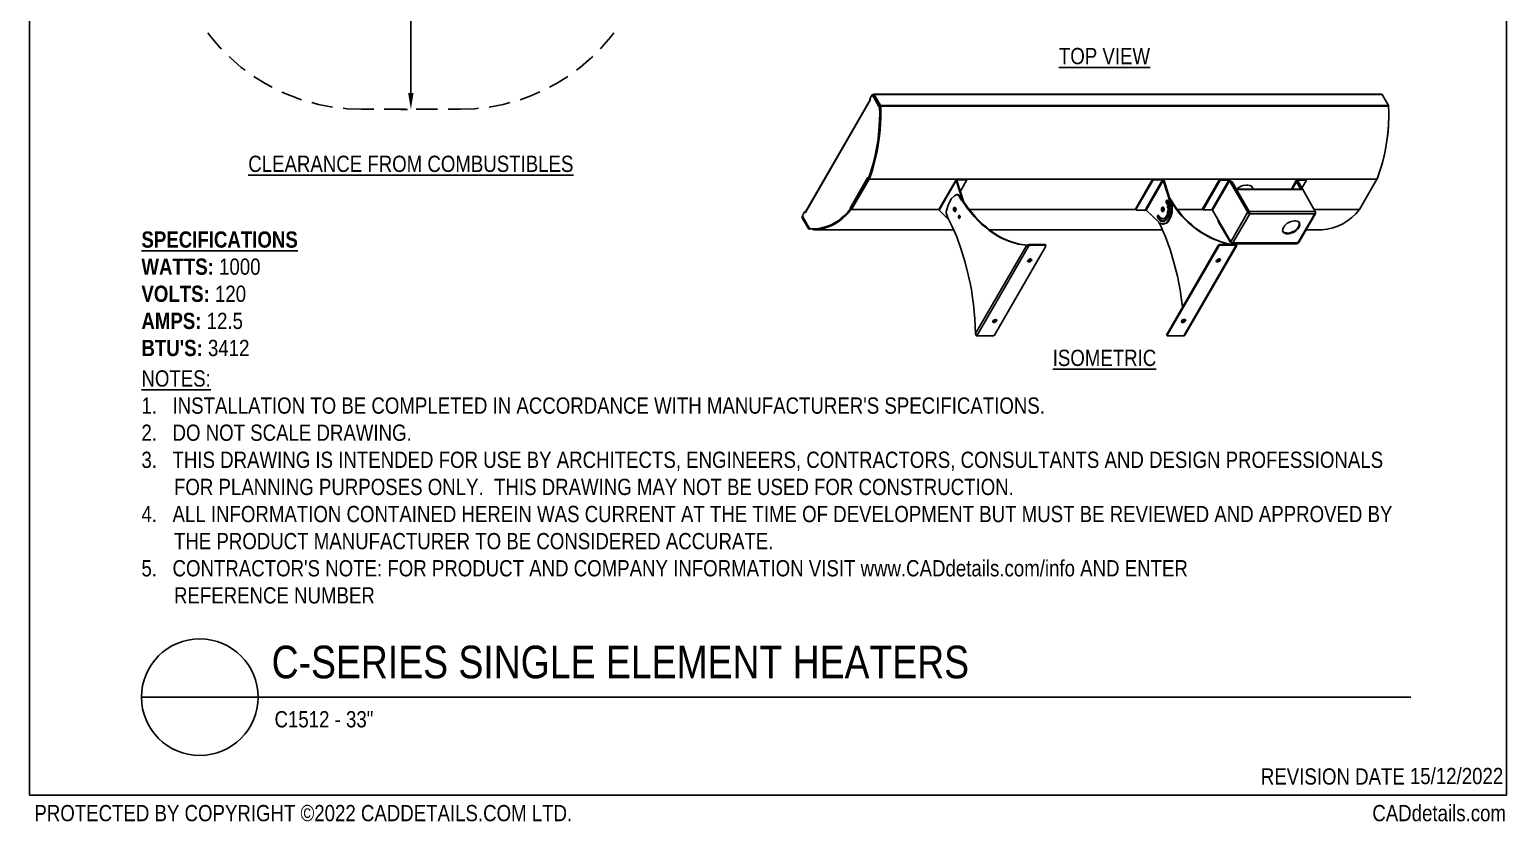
# Model space of a CAD drawing. Extents: x 0 to 216, y -4 to 280.
# Drawn here: x 0 to 216, y -3.9 to 112 of the extents above; entities that cross this region are included whole.
import ezdxf

# ---------------------------------------------------------------- set-up
doc = ezdxf.new("R2010")
doc.units = 0
doc.header["$LTSCALE"] = 10
doc.header["$MEASUREMENT"] = 0
doc.header["$PDMODE"] = 35
doc.layers.get('0').update_dxf_attribs({"linetype": 'CONTINUOUS'})
doc.layers.get('Defpoints').update_dxf_attribs({"linetype": 'CONTINUOUS'})
doc.layers.add('5056-LOGO$0$CADdetails-1-ANNO', color=41, linetype='CONTINUOUS', lineweight=5)
for name, color, linetype in [('5056-LOGO$0$CADdetails-7-FRAME', 7, 'CONTINUOUS'), ('5056-LOGO$0$CADdetails-7-VERYFINE', 7, 'CONTINUOUS'), ('CADdetails-1-FINE', 1, 'CONTINUOUS'), ('CADdetails-11-VERYFINE', 11, 'CONTINUOUS'), ('CADdetails-2-FINELIGHT', 2, 'CONTINUOUS'), ('CADdetails-7-FRAME', 7, 'CONTINUOUS'), ('CADdetails-7-VERYFINE', 7, 'CONTINUOUS'), ('CADdetails-9-EXTRAFINE', 9, 'CONTINUOUS')]:
    doc.layers.add(name, color=color, linetype=linetype)
doc.styles.add('5056-LOGO$0$CADdetails-DIMENSIONS', font='ARIALN.TTF', dxfattribs={"height": 2.38})
doc.styles.add('5056-LOGO$0$CADdetails-NOTES', font='ARIALN.TTF', dxfattribs={"height": 2.38})
doc.styles.add('CADdetails-DETAILTITLE', font='ARIALN.TTF', dxfattribs={"height": 4.77})
doc.styles.add('CADdetails-DIMENSIONS', font='ARIALN.TTF', dxfattribs={"height": 2.38})
doc.styles.add('CADdetails-NOTES', font='ARIALN.TTF', dxfattribs={"height": 2.38})
doc.dimstyles.new('CADdetails-LEADER', dxfattribs={"dimtxt": 2.38, "dimasz": 2.38, "dimexe": 0.5, "dimexo": 1.5, "dimgap": 1, "dimtad": 0, "dimzin": 0, "dimdsep": 46, "dimtxsty": 'CADdetails-DIMENSIONS', "dimcen": 1, "dimclrd": 256, "dimclre": 256, "dimclrt": 256, "dimadec": 0, "dimazin": 0, "dimtfac": 1, "dimtdec": 4, "dimtofl": 0, "dimtmove": 0, "dimatfit": 3, "dimfxl": 1, "dimtolj": 1, "dimtzin": 0, "dimarcsym": 0})

# ---------------------------------------------------------------- blocks, each defined once
blk = doc.blocks.new('5056-LOGO')
at = {"layer": '5056-LOGO$0$CADdetails-7-VERYFINE'}
h = blk.add_hatch(color=256, dxfattribs=at)
h.dxf.hatch_style = 1
h.set_gradient(color1=(14, 15, 17), color2=(14, 15, 17), tint=1)
h.paths.add_polyline_path([(29.04, 258.74), (27.45, 258.74), (27.45, 250.07), (29.04, 250.07)])
h.paths.add_polyline_path([(33.81, 258.91), (33.81, 250.07), (35.4, 250.07), (35.4, 255.39), (40.96, 249.92), (40.96, 258.74), (39.36, 258.74), (39.36, 253.45)])
h.paths.add_polyline_path([(50.75, 255.29), (47.26, 255.29), (47.26, 257.22), (52.27, 257.22), (52.27, 258.74), (45.66, 258.74), (45.66, 250.07), (47.26, 250.07), (47.26, 253.81), (50.75, 253.81)])
h.paths.add_polyline_path([(178.97, 0.67), (215.66, 0.67), (215.66, 4.36), (178.97, 4.36)], flags=9)
h.paths.add_polyline_path([(148.37, 235.76), (187.87, 235.76), (187.87, 240.68), (148.37, 240.68)], flags=9)
h.paths.add_polyline_path([(142.22, 239.51), (193.4, 239.51), (193.4, 272.91), (142.22, 272.91)], flags=9)
at = {"layer": '5056-LOGO$0$CADdetails-7-FRAME'}
blk.add_lwpolyline([(0, 280), (216, 280), (216, 0), (0, 0)], close=True, dxfattribs=at)
at = {"layer": '5056-LOGO$0$CADdetails-1-ANNO', "char_height": 2.38, "attachment_point": 1}
for s, width, gutter_width, insert, style in [('REVISION DATE', 24.5006, 11.9, (180.08, 3.91), '5056-LOGO$0$CADdetails-NOTES'), ('15/12/2022', 13.6761, 23.85, (201.88, 3.98), '5056-LOGO$0$CADdetails-DIMENSIONS')]:
    blk.add_mtext_dynamic_manual_height_columns(s, width=width, gutter_width=gutter_width, heights=[0], dxfattribs=dict(at, insert=insert, style=style))
at = {"layer": '5056-LOGO$0$CADdetails-1-ANNO', "char_height": 2.38, "attachment_point": 1, "style": '5056-LOGO$0$CADdetails-NOTES'}
for s, insert, width in [('PROTECTED BY COPYRIGHT ©2022 CADDETAILS.COM LTD.', (0.71, -1.45), 82.1295), ('\\pi0.60629;CADdetails.com', (195.78, -1.45), 19.846)]:
    blk.add_mtext(s, dxfattribs=dict(at, insert=insert, width=width))
blk = doc.blocks.new('*D15')
at = {"layer": 'CADdetails-7-VERYFINE', "lineweight": -2, "transparency": 16777216}
for p, q in [((54.35, 156.68), (55.27, 156.68)), ((55.77, 154.3), (55.77, 141.46)), ((55.77, 102.72), (55.77, 115.57)), ((54.31, 100.34), (55.27, 100.34))]:
    blk.add_line(p, q, dxfattribs=at)
at = {"layer": 'CADdetails-7-VERYFINE', "transparency": 16777216}
for points in [[(55.37, 154.3), (56.16, 154.3), (55.77, 156.68)], [(55.37, 102.72), (56.16, 102.72), (55.77, 100.34)]]:
    blk.add_solid(points, dxfattribs=at)
at = {"layer": 'Defpoints', "color": 0, "transparency": 16777216}
for p in [(55.85, 156.68), (55.77, 100.34), (55.81, 100.34)]:
    blk.add_point(p, dxfattribs=at)
at = {"layer": 'CADdetails-7-VERYFINE', "transparency": 16777216, "insert": (55.77, 128.51), "char_height": 2.38, "attachment_point": 5, "rotation": 90, "style": 'CADdetails-DIMENSIONS'}
blk.add_mtext('\\A1;MIN. 36" IN FRONT \\POF HEATER', dxfattribs=at)

msp = doc.modelspace()

# ---------------------------------------------------------------- linework, layer by layer
at = {"layer": 'CADdetails-11-VERYFINE'}
for points in [[(26.06, 111.546), (26.517, 110.965), (27.886, 109.347), (28.093, 109.181)], [(83.479, 109.181), (83.645, 109.389), (85.014, 110.965), (85.47, 111.546)], [(29.172, 108.061), (29.379, 107.895), (30.956, 106.485), (31.537, 106.07)], [(79.994, 106.07), (80.575, 106.526), (82.151, 107.895), (82.359, 108.061)], [(32.823, 105.157), (34.441, 104.12), (35.478, 103.581)], [(76.053, 103.581), (77.09, 104.12), (78.708, 105.157)], [(36.888, 102.875), (38.258, 102.295), (39.793, 101.755)], [(71.738, 101.755), (73.314, 102.295), (74.642, 102.917)], [(41.286, 101.34), (42.282, 101.05), (44.315, 100.677)], [(45.891, 100.511), (46.431, 100.428), (48.546, 100.345), (50.33, 100.345)], [(51.865, 100.345), (54.977, 100.345)], [(56.553, 100.345), (59.665, 100.345)], [(61.2, 100.345), (63.025, 100.345), (65.1, 100.428), (65.681, 100.511)], [(67.216, 100.677), (69.29, 101.05), (70.244, 101.34)]]:
    msp.add_lwpolyline(points, dxfattribs=at)
at = {"layer": 'CADdetails-2-FINELIGHT'}
msp.add_line((16.364, 14.322), (202.01, 14.322), dxfattribs=at)
msp.add_circle((24.891, 14.322), 8.527, dxfattribs=at)
at = {"layer": 'CADdetails-7-FRAME'}
msp.add_lwpolyline([(0, 280), (216, 280), (216, 0), (0, 0)], close=True, dxfattribs=at)
at = {"layer": 'CADdetails-9-EXTRAFINE'}
for p, q in [((122.901, 101.874), (122.984, 101.708)), ((176.461, 88.723), (176.295, 88.723)), ((176.586, 88.681), (185.879, 88.681)), ((135.513, 87.852), (135.804, 87.852)), ((113.483, 85.321), (113.359, 85.321)), ((166.297, 84.823), (166.546, 84.823)), ((115.516, 82.873), (114.023, 82.873)), ((165.591, 84.035), (165.757, 84.035))]:
    msp.add_line(p, q, dxfattribs=at)
for points in [[(115.143, 82.873), (115.682, 82.956), (116.222, 83.081), (116.719, 83.247), (117.259, 83.454), (118.254, 84.035), (118.711, 84.408), (119.209, 84.823), (119.665, 85.279), (120.08, 85.777), (120.038, 85.902), (122.569, 90.341), (122.652, 90.175), (122.943, 90.963), (123.191, 91.751), (123.44, 92.581), (123.648, 93.411), (123.98, 95.153), (124.104, 96.025), (124.27, 97.85), (124.353, 99.676), (124.312, 100.588), (124.229, 100.754), (123.316, 102.331), (123.316, 102.289), (123.233, 102.455), (122.901, 101.874), (122.984, 101.708), (122.984, 101.667), (122.943, 101.667), (113.483, 85.238), (113.359, 85.321), (113.027, 84.74), (113.11, 84.616), (113.981, 83.039), (113.981, 83.081), (114.106, 82.873)], [(113.483, 85.321), (122.943, 101.75), (122.984, 101.791)], [(123.233, 102.455), (123.316, 102.455), (123.357, 102.372), (123.399, 102.414), (123.357, 102.497), (123.316, 102.414)], [(123.482, 102.414), (123.399, 102.414)], [(123.44, 102.538), (197.744, 102.538)], [(123.523, 102.497), (197.827, 102.497), (198.74, 100.92), (124.436, 100.92), (123.523, 102.497), (123.482, 102.414), (124.395, 100.879), (124.436, 100.92)], [(124.312, 100.588), (124.395, 100.588), (124.395, 98.763), (124.353, 97.85), (124.187, 96.025), (124.063, 95.153), (123.731, 93.411), (123.523, 92.581), (123.274, 91.751), (123.025, 90.963), (122.735, 90.175), (122.652, 90.175)], [(198.74, 100.796), (124.395, 100.796), (124.436, 99.924), (124.436, 99.095), (124.353, 97.352), (124.27, 96.523), (124.021, 94.863), (123.689, 93.204), (123.482, 92.457), (123.233, 91.668), (122.984, 90.922), (122.735, 90.216), (122.777, 90.133), (197.08, 90.133), (197.578, 91.627), (197.827, 92.415), (198.035, 93.204), (198.201, 93.992), (198.366, 94.822), (198.615, 96.481), (198.698, 97.352), (198.781, 99.095), (198.781, 99.924), (198.74, 100.796)], [(122.777, 90.133), (123.067, 90.88), (123.316, 91.627), (123.731, 93.204), (123.897, 93.992), (124.063, 94.822), (124.312, 96.481), (124.395, 97.352), (124.478, 99.095), (124.478, 100.796)], [(124.395, 100.588), (124.312, 100.754), (124.229, 100.754)], [(120.163, 85.777), (122.735, 90.175), (122.777, 90.133), (120.204, 85.694)], [(133.024, 85.57), (132.982, 85.653), (132.982, 85.694), (135.513, 90.05)], [(134.393, 84.242), (133.024, 85.57), (135.513, 89.926), (136.426, 87.063)], [(135.721, 90.009), (135.638, 90.133), (135.555, 90.092), (135.513, 90.05), (135.513, 89.926), (135.638, 89.926), (136.633, 86.773), (136.675, 86.731)], [(135.721, 90.009), (135.638, 89.926)], [(135.638, 89.926), (135.638, 89.968), (135.679, 90.009), (136.965, 90.009)], [(137.048, 89.926), (136.135, 88.349)], [(136.965, 90.009), (136.924, 90.133)], [(136.965, 90.092), (137.048, 90.009)], [(163.144, 85.611), (165.716, 90.009)], [(165.757, 90.009), (164.43, 90.009), (164.388, 90.133)], [(165.633, 90.133), (165.799, 90.05), (165.923, 89.926)], [(165.633, 90.133), (165.716, 90.009)], [(165.757, 90.009), (165.757, 89.968), (165.799, 89.968), (165.799, 89.926), (165.923, 89.926), (166.919, 86.773)], [(175.382, 89.968), (174.138, 89.968), (171.649, 85.653), (171.566, 85.777), (174.055, 90.092), (174.138, 89.968)], [(174.055, 90.092), (175.341, 90.092), (175.382, 89.968), (172.893, 85.653), (171.649, 85.653)], [(178.121, 85.238), (175.673, 80.965), (173.018, 85.57), (175.507, 89.885), (178.162, 85.279), (178.121, 85.238), (178.245, 85.238), (178.287, 85.279)], [(178.162, 85.279), (178.287, 85.279), (175.631, 89.885), (175.507, 89.885)], [(176.337, 88.723), (175.756, 89.719), (175.88, 89.719), (176.461, 88.723)], [(176.503, 88.598), (186.211, 88.598), (188.036, 85.404), (178.37, 85.404), (178.287, 85.279), (176.461, 88.474), (176.503, 88.598), (178.37, 85.404)], [(176.503, 88.681), (176.71, 88.806), (176.959, 88.972), (177.208, 89.096), (177.457, 89.179), (177.955, 89.262), (178.162, 89.262), (178.37, 89.221), (178.536, 89.179), (178.701, 89.096), (178.826, 88.972), (178.826, 88.889), (178.992, 88.681)], [(176.544, 88.681), (176.586, 88.64)], [(176.627, 88.598), (176.586, 88.64), (176.586, 88.681)], [(176.669, 88.681), (176.669, 88.64), (176.71, 88.64), (176.71, 88.598)], [(184.551, 88.681), (185.298, 90.009)], [(184.634, 88.681), (185.339, 89.885)], [(184.676, 88.681), (185.298, 89.719)], [(185.879, 88.681), (185.879, 88.723), (186.003, 88.723), (185.422, 89.719), (185.298, 89.719), (185.879, 88.723)], [(186.211, 88.598), (185.464, 89.885), (185.339, 89.885), (186.086, 88.598)], [(186.086, 88.806), (186.75, 89.968), (185.505, 89.968), (185.422, 90.092), (186.667, 90.092), (186.75, 89.968)], [(185.505, 89.968), (185.464, 89.885)], [(185.837, 88.681), (185.879, 88.723)], [(138.334, 67.523), (138.251, 69.68), (138.168, 70.717), (138.044, 71.796), (137.919, 72.833), (137.753, 73.912), (137.546, 74.908), (137.339, 75.945), (136.841, 77.936), (136.26, 79.845), (135.596, 81.67), (135.223, 82.541), (134.849, 83.371), (134.31, 84.45), (134.186, 84.74), (134.144, 84.906), (134.103, 85.031), (134.061, 85.196), (134.061, 85.362), (134.31, 86.192), (134.434, 86.566), (134.642, 86.897), (134.808, 87.229), (135.264, 87.686), (135.513, 87.852)], [(135.555, 87.893), (135.721, 87.893)], [(135.721, 87.852), (135.804, 87.769), (135.887, 87.686), (136.052, 87.478), (136.177, 87.271), (136.675, 86.566), (137.131, 85.902), (137.671, 85.238), (138.168, 84.657), (138.708, 84.076), (139.247, 83.537), (139.828, 83.081), (140.367, 82.624), (140.948, 82.209), (141.529, 81.836), (142.151, 81.504), (142.732, 81.255), (143.354, 81.006), (143.977, 80.799), (144.599, 80.633), (145.844, 80.467), (145.968, 80.467), (146.051, 80.508), (146.175, 80.55), (146.217, 80.467), (148.582, 80.467), (148.499, 80.55), (146.175, 80.55)], [(135.804, 87.852), (135.887, 87.81), (135.97, 87.727), (136.011, 87.644), (136.177, 87.478), (136.301, 87.271)], [(145.968, 80.467), (144.723, 80.633), (144.101, 80.799), (143.479, 81.006), (142.856, 81.255), (142.276, 81.504), (141.653, 81.836), (141.072, 82.209), (140.492, 82.624), (139.952, 83.081), (139.371, 83.537), (138.832, 84.076), (138.293, 84.657), (137.795, 85.238), (137.256, 85.902), (136.799, 86.566), (136.301, 87.271), (136.177, 87.271)], [(166.836, 86.773), (166.919, 86.773), (167.085, 86.192), (167.085, 85.238), (167.002, 84.948), (166.961, 84.699), (166.836, 84.408), (166.587, 83.993), (166.463, 83.827), (166.297, 83.703), (166.131, 83.62), (165.923, 83.578), (165.84, 83.537), (165.716, 83.537)], [(166.795, 87.271), (166.836, 87.271)], [(176.503, 88.349), (176.503, 88.391)], [(113.11, 84.616), (113.069, 84.657)], [(113.981, 82.956), (113.11, 84.491)], [(113.442, 85.321), (113.483, 85.238)], [(119.748, 85.279), (120.163, 85.777), (120.204, 85.694), (119.789, 85.196), (119.333, 84.782), (118.918, 84.367), (118.462, 84.035), (117.964, 83.703), (117.508, 83.454), (117.01, 83.205), (116.553, 83.039), (116.056, 82.873), (115.558, 82.79), (114.562, 82.707), (115.558, 82.79), (114.064, 82.873), (114.562, 82.832), (115.06, 82.832), (115.558, 82.873), (116.056, 82.998), (116.512, 83.122), (117.508, 83.537), (118.42, 84.118), (119.333, 84.865)], [(119.748, 85.279), (119.292, 84.823), (118.794, 84.408), (118.296, 84.035)], [(118.877, 84.45), (118.835, 84.45)], [(119.043, 84.574), (119.001, 84.574)], [(120.08, 85.777), (120.163, 85.777)], [(133.024, 85.694), (120.204, 85.694)], [(135.513, 85.694), (135.389, 85.694)], [(136.094, 84.657), (136.052, 84.616), (136.052, 84.574), (135.97, 84.574)], [(136.052, 84.616), (135.97, 84.616)], [(161.775, 85.694), (137.422, 85.694)], [(161.816, 85.653), (161.775, 85.736)], [(163.31, 85.57), (163.268, 85.611)], [(165.426, 84.408), (165.384, 84.45), (165.384, 84.533), (165.343, 84.574), (165.218, 84.574), (165.218, 84.699), (165.177, 84.782), (165.135, 84.823), (165.011, 84.823), (164.969, 84.74), (164.969, 84.491), (165.011, 84.408), (165.052, 84.367), (165.26, 84.367)], [(165.26, 84.367), (165.26, 84.325), (165.135, 84.325)], [(165.135, 84.367), (165.135, 84.284), (165.177, 84.242), (165.177, 84.201), (165.26, 84.118), (165.301, 84.118), (165.343, 84.159), (165.343, 84.118), (165.508, 84.118)], [(165.426, 84.408), (165.55, 84.408)], [(165.799, 84.325), (165.591, 84.325), (165.591, 84.367), (165.508, 84.45), (165.467, 84.408)], [(165.55, 85.57), (165.633, 85.404), (165.716, 85.362), (165.799, 85.404), (165.84, 85.445), (165.882, 85.528), (165.923, 85.653), (165.923, 85.777), (165.882, 85.902), (165.84, 85.985), (165.757, 86.026), (165.716, 86.026), (165.633, 85.985), (165.55, 85.819), (165.55, 85.57)], [(165.799, 86.026), (165.799, 85.985), (165.716, 85.943), (165.674, 85.819), (165.674, 85.57)], [(165.716, 85.487), (165.799, 85.404), (165.757, 85.404), (165.674, 85.57)], [(165.799, 85.694), (165.923, 85.694)], [(165.799, 84.325), (165.799, 84.367)], [(166.172, 84.408), (165.965, 84.408), (165.965, 84.45), (165.84, 84.325), (165.965, 84.325)], [(166.338, 84.616), (166.338, 84.574), (166.131, 84.574), (166.089, 84.533), (166.089, 84.491), (166.048, 84.45), (166.048, 84.408)], [(166.338, 84.367), (166.297, 84.325), (166.297, 84.201), (166.214, 84.118), (166.131, 84.118), (166.131, 84.159)], [(166.214, 84.574), (166.214, 84.616), (166.255, 84.657), (166.255, 84.782), (166.297, 84.782), (166.297, 84.823)], [(166.214, 84.616), (166.338, 84.616), (166.38, 84.657)], [(166.338, 84.367), (166.421, 84.367)], [(166.38, 84.823), (166.38, 84.865), (166.504, 84.865), (166.504, 84.823)], [(166.38, 84.782), (166.421, 84.782), (166.421, 84.823)], [(166.421, 84.823), (166.38, 84.74)], [(166.38, 84.782), (166.38, 84.45), (166.421, 84.408)], [(166.629, 85.031), (166.629, 84.74), (166.587, 84.74), (166.546, 84.699), (166.504, 84.699), (166.504, 84.491), (166.421, 84.408), (166.421, 84.367)], [(166.463, 86.275), (166.587, 86.275)], [(166.463, 86.234), (166.587, 86.234)], [(166.463, 85.196), (166.587, 85.196)], [(166.463, 85.155), (166.587, 85.155)], [(166.546, 85.528), (166.67, 85.528)], [(166.587, 84.74), (166.546, 84.823)], [(171.607, 85.694), (167.956, 85.694)], [(187.995, 85.031), (185.505, 80.799), (175.963, 80.799), (178.453, 85.031)], [(188.036, 85.031), (178.37, 85.031), (178.37, 85.072), (178.287, 85.155)], [(188.078, 85.113), (185.63, 80.84)], [(187.87, 85.694), (194.508, 85.694)], [(188.078, 85.362), (188.119, 85.279), (188.078, 85.279)], [(114.023, 83.039), (113.981, 83.039)], [(135.14, 82.707), (114.687, 82.707)], [(117.84, 83.744), (117.3, 83.454), (116.802, 83.247), (116.305, 83.081), (115.765, 82.956), (115.226, 82.873)], [(165.674, 82.707), (140.367, 82.707)], [(165.177, 83.786), (165.384, 83.371), (165.757, 82.541), (166.131, 81.67), (166.795, 79.845), (167.375, 77.936), (167.873, 75.945), (168.081, 74.908), (168.288, 73.912), (168.413, 72.833), (168.579, 71.796), (168.62, 71.34)], [(165.384, 84.118), (165.384, 84.035), (165.467, 83.952), (165.508, 83.952), (165.591, 84.035)], [(165.633, 84.035), (165.633, 83.952), (165.674, 83.952), (165.716, 83.91), (165.757, 83.91), (165.799, 83.952), (165.84, 83.952), (165.84, 84.035)], [(165.84, 84.035), (166.006, 84.035)], [(165.882, 84.035), (165.882, 83.993), (165.923, 83.952), (166.006, 83.952), (166.048, 83.993), (166.048, 84.035), (166.089, 84.076), (166.089, 84.159), (166.255, 84.159)], [(166.006, 84.035), (166.006, 83.993)], [(173.889, 84.035), (173.847, 83.952)], [(173.847, 83.952), (175.59, 80.965)], [(184.178, 82.126), (183.763, 82.126), (183.597, 82.168), (183.473, 82.251), (183.39, 82.334), (183.307, 82.458), (183.265, 82.624), (183.348, 82.956), (183.431, 83.122), (183.555, 83.288), (183.887, 83.62), (184.095, 83.744), (184.344, 83.869), (184.551, 83.952), (184.759, 83.993), (185.008, 84.035), (185.173, 84.035), (185.381, 83.993), (185.505, 83.952), (185.63, 83.869), (185.713, 83.744), (185.754, 83.62), (185.796, 83.454), (185.754, 83.288), (185.671, 83.122), (185.422, 82.79), (185.256, 82.624), (185.049, 82.458), (184.842, 82.334), (184.634, 82.251), (184.385, 82.168), (184.178, 82.126)], [(141.114, 67.274), (148.623, 80.342)], [(148.582, 80.508), (148.665, 80.425)], [(168.827, 67.191), (176.461, 80.467)], [(176.503, 80.467), (174.138, 80.467), (174.055, 80.55), (176.42, 80.55), (176.461, 80.467)], [(175.631, 81.048), (175.59, 80.965)], [(176.129, 80.799), (176.046, 80.674), (185.381, 80.674), (185.422, 80.799)], [(176.42, 80.508), (176.503, 80.425)], [(176.461, 80.467), (176.544, 80.425), (176.503, 80.425)], [(176.503, 80.467), (176.503, 80.425)], [(185.588, 80.799), (185.547, 80.757)], [(146.466, 78.351), (146.507, 78.434)], [(141.446, 69.556), (141.363, 69.307), (141.28, 69.224), (141.155, 69.182), (141.072, 69.141), (140.948, 69.141), (140.907, 69.182), (140.865, 69.265), (140.865, 69.348), (140.948, 69.431), (141.114, 69.556), (141.321, 69.597), (141.404, 69.597), (141.446, 69.556)], [(141.404, 69.597), (141.404, 69.556), (141.363, 69.473)], [(168.537, 69.473), (168.662, 69.556), (168.745, 69.597), (168.952, 69.597), (169.035, 69.556), (169.035, 69.431), (168.993, 69.348), (168.827, 69.182), (168.703, 69.141), (168.579, 69.141), (168.496, 69.182), (168.454, 69.224), (168.454, 69.307), (168.537, 69.473)], [(168.786, 69.597), (168.786, 69.348)], [(166.38, 67.191), (166.338, 67.315)]]:
    msp.add_lwpolyline(points, dxfattribs=at)
for points in [[(164.181, 90.009), (161.775, 85.819), (161.816, 85.694), (164.264, 89.926)], [(163.31, 85.57), (165.135, 83.827), (165.301, 83.703), (165.467, 83.62), (165.633, 83.578), (165.799, 83.578), (166.006, 83.62), (166.172, 83.703), (166.338, 83.827), (166.463, 83.993), (166.629, 84.201), (166.712, 84.408), (166.836, 84.699), (166.878, 84.948), (166.961, 85.238), (166.961, 86.192), (166.878, 86.483), (166.836, 86.773), (165.799, 89.926)], [(113.981, 82.832), (113.069, 84.367), (113.11, 84.45), (114.023, 82.873)], [(135.43, 85.943), (135.513, 85.694), (135.472, 85.57), (135.389, 85.404), (135.264, 85.404), (135.181, 85.487), (135.14, 85.57), (135.14, 85.819), (135.181, 85.943), (135.264, 85.985), (135.306, 86.026), (135.389, 85.985)], [(136.052, 84.74), (136.094, 84.699), (136.094, 84.533), (136.052, 84.45), (135.97, 84.367), (135.887, 84.45), (135.845, 84.533), (135.845, 84.699), (135.887, 84.74), (135.928, 84.823), (136.011, 84.823)], [(138.334, 67.523), (138.376, 67.398), (138.417, 67.315), (138.542, 67.191), (146.217, 80.467), (146.134, 80.425), (145.885, 80.425), (145.844, 80.467)], [(173.847, 80.425), (173.93, 80.342), (166.38, 67.274), (166.338, 67.398)], [(146.549, 78.227), (146.383, 78.061), (146.258, 78.019), (146.092, 78.019), (146.009, 78.061), (145.968, 78.102), (145.968, 78.185), (146.217, 78.434), (146.341, 78.476), (146.424, 78.476), (146.507, 78.434), (146.549, 78.393), (146.59, 78.31)], [(173.599, 78.227), (173.764, 78.393), (173.847, 78.434), (173.972, 78.476), (174.055, 78.476), (174.138, 78.434), (174.179, 78.351), (174.096, 78.185), (174.013, 78.102), (173.93, 78.061), (173.806, 78.019), (173.64, 78.019), (173.557, 78.061), (173.557, 78.144)]]:
    msp.add_lwpolyline(points, close=True, dxfattribs=at)
for points in [[(185.879, 88.681, -0.271609), (185.953, 88.62)], [(197.039, 90.133), (194.508, 85.694, -0.2207086), (188.99, 82.707), (186.709, 82.707)], [(166.599, 86.298, -0.2779494), (166.504, 86.566), (166.504, 86.524), (166.38, 86.524), (166.38, 86.566), (166.297, 86.607), (166.255, 86.649), (166.255, 86.731), (166.214, 86.856), (166.255, 86.939), (166.338, 87.022), (166.38, 87.063), (166.463, 87.022), (166.463, 86.939), (166.504, 86.856), (166.504, 86.731), (166.546, 86.731), (166.629, 86.649), (166.629, 86.4)], [(166.474, 86.298, -0.2779494), (166.38, 86.566), (166.504, 86.566), (166.421, 86.607), (166.38, 86.649), (166.38, 86.731), (166.338, 86.856), (166.38, 86.939), (166.421, 86.98), (166.421, 87.022)], [(175.673, 80.55, -0.2116352), (166.836, 87.271), (166.712, 87.437)], [(161.83, 85.713, 0.6899636), (161.899, 85.611), (163.268, 85.611)], [(165.26, 84.362, 0.2099), (165.343, 84.159), (165.467, 84.159, 0.1715409), (165.535, 84.017)], [(166.539, 85.561, -0.2292449), (166.546, 85.86), (166.67, 85.86, 0.2292449), (166.664, 85.561)], [(166.534, 85.959, -0.280198), (166.546, 85.902), (166.67, 85.902, 0.280198), (166.658, 85.959)], [(166.546, 85.487), (166.67, 85.487, -0.2801733), (166.682, 85.544)], [(166.677, 85.992, 0.280198), (166.682, 85.928, -0.3283906), (166.684, 85.506)], [(165.716, 84.035, 0.13062), (165.776, 83.96)], [(176.544, 80.425), (168.952, 67.315), (168.952, 67.274), (168.91, 67.232), (168.827, 67.191), (166.463, 67.191, -0.6899985), (166.394, 67.293)], [(185.505, 80.799, -0.2778472), (185.338, 80.717)], [(138.542, 67.191), (140.907, 67.191, 0.243724), (141.078, 67.296)]]:
    msp.add_lwpolyline(points, format="xyb", dxfattribs=at)
for centre, radius, start, end in [((123.005, 101.729), 0.104, 131.46242, 219.35856), ((123.544, 102.186), 0.311, 107.13304, 147.30475), ((123.42, 102.476), 0.104, 20.78621, 159.21933), ((123.42, 102.434), 0.0622, 20.78646, 159.21891), ((197.723, 102.476), 0.104, 24.37277, 84.30401), ((124.457, 100.609), 0.311, 107.12765, 147.30472), ((124.415, 100.692), 0.145, 96.66858, 147.17318), ((124.249, 100.816), 0.145, 1.06563, 28.24525), ((124.166, 100.816), 0.27, 1.06591, 28.2459), ((172.707, 99.406), 26.075, 339.31273, 0.53835), ((198.47, 100.816), 0.27, 1.06591, 28.2459), ((122.548, 90.237), 0.187, 330.18873, 338.59857), ((122.631, 90.279), 0.104, 330.19237, 338.59539), ((136.903, 90.071), 0.0622, 32.87113, 98.43812), ((136.986, 89.988), 0.0622, 320.79533, 99.21238), ((164.368, 89.905), 0.228, 92.60374, 147.39798), ((164.451, 89.822), 0.228, 92.60374, 147.39798), ((175.279, 89.739), 0.394, 32.60745, 87.39628), ((175.362, 89.822), 0.145, 32.60742, 87.39616), ((176.606, 88.951), 0.394, 212.68453, 250.71894), ((176.565, 88.827), 0.145, 212.60742, 267.39616), ((185.402, 89.988), 0.104, 80.78829, 219.20503), ((185.443, 89.947), 0.0622, 80.78748, 219.19936), ((185.9, 88.702), 0.104, 322.47035, 38.29318), ((196.852, 90.237), 0.187, 330.18873, 338.59857), ((178.651, 93.803), 13.602, 209.70248, 256.99344), ((113.297, 84.553), 0.311, 152.61099, 207.38901), ((113.172, 84.553), 0.104, 144.38193, 204.30738), ((113.214, 84.553), 0.145, 184.69172, 208.27901), ((113.546, 85.3), 0.104, 155.69262, 215.61807), ((120.267, 86.088), 0.311, 212.61271, 249.38973), ((120.101, 85.839), 0.0622, 320.12829, 330.24733), ((120.059, 85.798), 0.145, 320.13078, 330.24398), ((135.617, 85.715), 0.394, 132.32477, 227.67523), ((135.866, 85.715), 0.477, 150.76538, 209.23462), ((136.239, 84.636), 0.311, 138.6914, 221.3086), ((161.795, 85.798), 0.0622, 144.37737, 204.30106), ((165.322, 84.636), 0.311, 135.63716, 232.1466), ((165.695, 84.304), 0.104, 23.74682, 156.25318), ((166.069, 85.715), 0.436, 132.52258, 212.21198), ((166.235, 85.715), 0.477, 148.60111, 208.43809), ((166.152, 84.263), 0.187, 133.46179, 161.72983), ((166.359, 84.429), 0.187, 120.68482, 175.91305), ((166.649, 84.968), 0.27, 130.50125, 192.6342), ((166.774, 86.13), 0.353, 161.73532, 215.85391), ((166.774, 85.3), 0.353, 144.14609, 198.26468), ((166.774, 84.636), 0.311, 141.07527, 196.02366), ((166.774, 84.968), 0.27, 130.50125, 192.6342), ((166.483, 85.549), 0.0622, 324.34938, 26.96045), ((166.898, 86.13), 0.353, 161.73532, 215.85391), ((166.898, 85.3), 0.353, 144.14609, 198.26468), ((166.4, 86.13), 0.311, 330.67197, 46.91705), ((166.4, 85.342), 0.311, 313.08295, 29.32803), ((166.608, 85.549), 0.0622, 324.34938, 26.96045), ((172.872, 85.508), 0.145, 32.60742, 87.39616), ((178.432, 85.466), 0.394, 212.83812, 253.70186), ((178.349, 85.3), 0.145, 211.9209, 240.18292), ((178.141, 85.259), 0.145, 332.61126, 27.38874), ((178.017, 85.259), 0.394, 332.61106, 27.38894), ((187.683, 85.259), 0.394, 332.61106, 27.38894), ((187.974, 85.176), 0.104, 311.9896, 20.40164), ((194.363, 85.798), 0.145, 320.13078, 330.24398), ((114.043, 83.018), 0.104, 140.79497, 279.21171), ((114.043, 82.894), 0.104, 205.2902, 258.46472), ((114.043, 82.935), 0.0622, 205.2904, 258.46417), ((173.993, 84.097), 0.187, 155.69266, 215.61764), ((183.825, 82.977), 0.726, 222.54459, 274.60327), ((148.519, 80.488), 0.104, 37.72122, 93.58729), ((148.561, 80.405), 0.0622, 320.80064, 99.21252), ((174.034, 80.322), 0.228, 92.60357, 147.39281), ((174.117, 80.239), 0.228, 92.60357, 147.39281), ((176.067, 81.317), 0.602, 212.60746, 267.39624), ((175.984, 81.193), 0.394, 212.60745, 267.39628), ((185.526, 80.944), 0.104, 262.74357, 325.9422), ((146.072, 78.579), 0.436, 252.50977, 332.21565), ((173.661, 78.538), 0.436, 251.77908, 348.21721), ((140.969, 69.701), 0.436, 252.50977, 332.21565), ((168.558, 69.701), 0.436, 251.77908, 348.21721), ((166.359, 67.378), 0.0622, 144.37728, 204.31787)]:
    msp.add_arc(centre, radius, start, end, dxfattribs=at)
msp.add_ellipse((183.337, 83.703), major_axis=(-2.354, 0.144), ratio=0.6444186, start_param=1.8639709, end_param=3.3177536, dxfattribs=at)

# ---------------------------------------------------------------- block references
msp.add_blockref('5056-LOGO', (0, 0))

# ---------------------------------------------------------------- texts
at = {"layer": 'CADdetails-1-FINE', "insert": (35.827, 12.285), "char_height": 2.38, "width": 54.18315, "attachment_point": 1, "style": 'CADdetails-NOTES'}
msp.add_mtext('C1512 - 33"', dxfattribs=at)
at = {"layer": 'CADdetails-2-FINELIGHT', "char_height": 2.38, "attachment_point": 2, "style": 'CADdetails-NOTES'}
for s, insert in [('{\\LTOP VIEW}', (157.211, 109.332)), ('{\\LCLEARANCE FROM COMBUSTIBLES}', (55.765, 93.559)), ('{\\LISOMETRIC}', (157.211, 65.166))]:
    msp.add_mtext_dynamic_manual_height_columns(s, width=70.62901, gutter_width=11.9, heights=[0], dxfattribs=dict(at, insert=insert))
at = {"layer": 'CADdetails-2-FINELIGHT', "insert": (35.408, 17.019), "char_height": 4.77, "width": 109.90197, "attachment_point": 7, "style": 'CADdetails-DETAILTITLE'}
msp.add_mtext('C-SERIES SINGLE ELEMENT HEATERS', dxfattribs=at)
at = {"layer": 'CADdetails-7-VERYFINE', "char_height": 2.38, "width": 185.64647, "attachment_point": 7, "style": 'CADdetails-NOTES'}
for s, insert in [("{\\fArial Narrow|b1|i0|c0|p34;\\LSPECIFICATIONS\\P\\lWATTS: }1000\\P{\\fArial Narrow|b1|i0|c0|p34;VOLTS: }120\\P{\\fArial Narrow|b1|i0|c0|p34;AMPS: }12.5\\P{\\fArial Narrow|b1|i0|c0|p34;BTU'S: }3412", (16.364, 64.197)), ("{\\LNOTES:} \\P1.   INSTALLATION TO BE COMPLETED IN ACCORDANCE WITH MANUFACTURER'S SPECIFICATIONS. \\P2.   DO NOT SCALE DRAWING.\\P\\pi-4.76,l4.76;3.   THIS DRAWING IS INTENDED FOR USE BY ARCHITECTS, ENGINEERS, CONTRACTORS, CONSULTANTS AND DESIGN PROFESSIONALS FOR PLANNING PURPOSES ONLY.  THIS DRAWING MAY NOT BE USED FOR CONSTRUCTION.\\P4.   ALL INFORMATION CONTAINED HEREIN WAS CURRENT AT THE TIME OF DEVELOPMENT BUT MUST BE REVIEWED AND APPROVED BY THE PRODUCT MANUFACTURER TO BE CONSIDERED ACCURATE.\\P5.   CONTRACTOR'S NOTE: FOR PRODUCT AND COMPANY INFORMATION VISIT www.CADdetails.com/info AND ENTER\\P\\pi4.76,l0;REFERENCE NUMBER ", (16.364, 27.999))]:
    msp.add_mtext(s, dxfattribs=dict(at, insert=insert))

# ---------------------------------------------------------------- dimensions: what is measured, and where the dimension line sits
at = {"layer": 'CADdetails-7-VERYFINE'}
dim = msp.add_linear_dim(base=(55.765, 100.345), p1=(55.846, 156.684), p2=(55.809, 100.345), angle=90, text='MIN. 36" IN FRONT \\POF HEATER', dimstyle='CADdetails-LEADER', dxfattribs=at)
dim.commit()
dim.dimension.update_dxf_attribs({"geometry": '*D15', "text_midpoint": (55.765, 128.515)})

doc.saveas('drawing.dxf')
